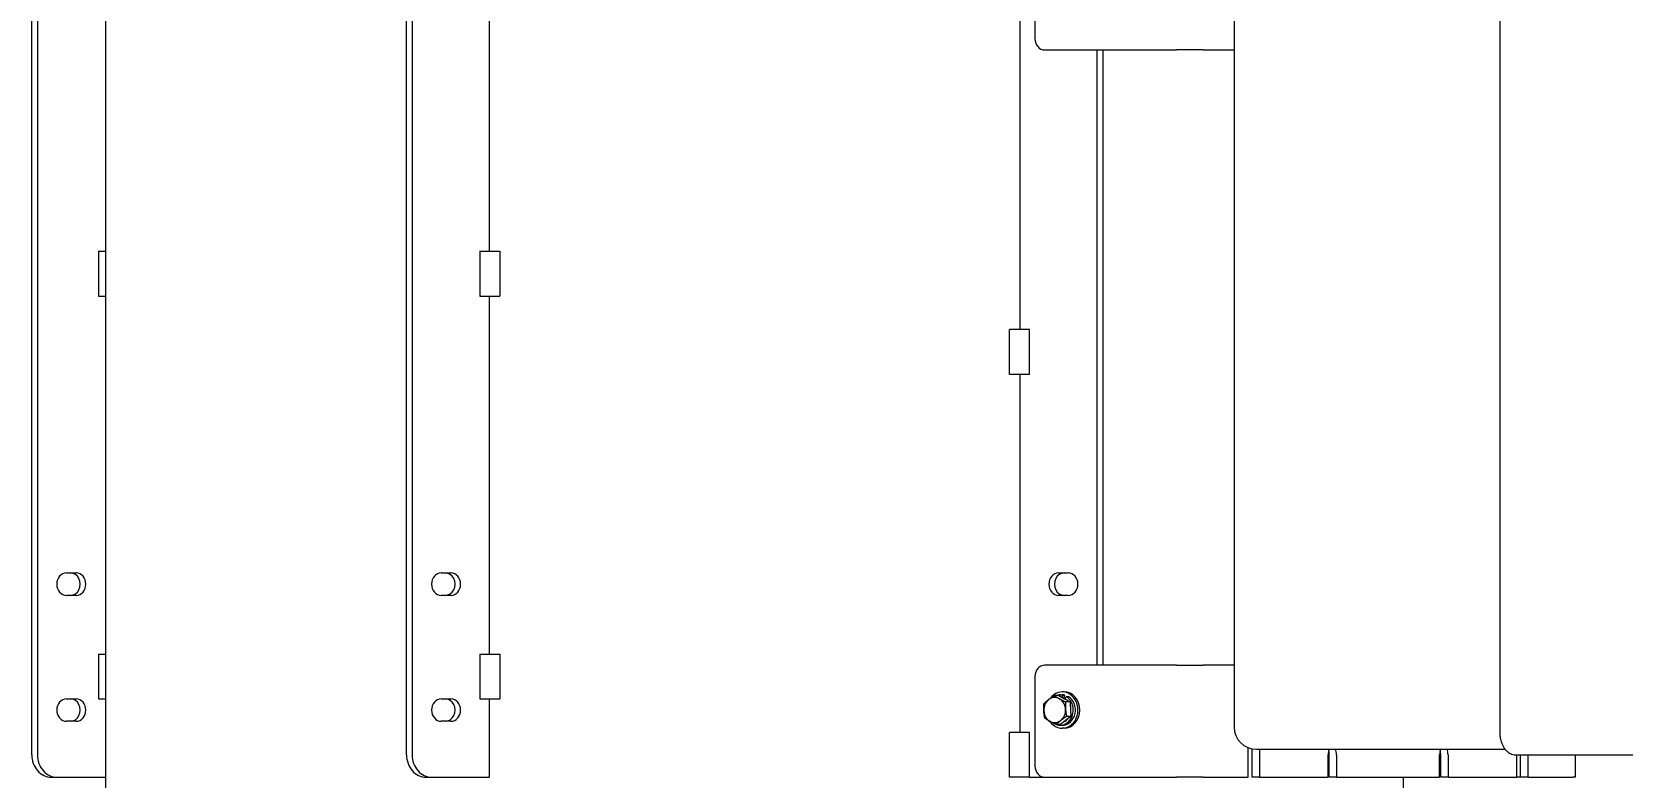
# Model space of a CAD drawing. Header units: inches. Extents: x 12 to 318, y 5 to 204.
# Drawn here: x 128.83 to 164.37, y 57.57 to 74.22 of the extents above; entities that cross this region are included whole.
import ezdxf

# ---------------------------------------------------------------- set-up
doc = ezdxf.new("R2010")
doc.units = ezdxf.units.IN
doc.header["$LTSCALE"] = 9.5
doc.header["$MEASUREMENT"] = 0
doc.layers.add('Dimension', color=7, linetype='Continuous', lineweight=25)
doc.layers.add('Visible', color=7, linetype='Continuous', lineweight=18)
doc.styles.add('Standard D-E', font='arial.ttf')
doc.dimstyles.new('in [mm] D-E NeptuneBenson', dxfattribs={"dimscale": 9.5, "dimtxt": 0.15, "dimasz": 0.098425, "dimexe": 0.125, "dimexo": 0.063, "dimgap": 0.031496, "dimtad": 0, "dimtih": 1, "dimtoh": 1, "dimdec": 4, "dimzin": 3, "dimdsep": 46, "dimlunit": 5, "dimtxsty": 'Standard D-E', "dimcen": 0.09, "dimdle": 0.393701, "dimclrd": 256, "dimclre": 256, "dimclrt": 256, "dimadec": 1, "dimazin": 1, "dimtfac": 1, "dimtofl": 0, "dimtmove": 0, "dimatfit": 3, "dimfxl": 1, "dimfrac": 1, "dimtolj": 1, "dimtzin": 4, "dimlwd": -1, "dimlwe": -1, "dimarcsym": 0})

# ---------------------------------------------------------------- blocks, each defined once
blk = doc.blocks.new('*D26')
at = {"layer": 'Defpoints', "color": 0, "transparency": 16777216}
for p in [(158.406, 100.686), (159.811, 27.706), (175.247, 27.706)]:
    blk.add_point(p, dxfattribs=at)
at = {"layer": 'Dimension', "transparency": 16777216}
for p, q in [((159.004, 100.686), (176.434, 100.686)), ((175.247, 99.751), (175.247, 83.467)), ((175.247, 28.641), (175.247, 78.988)), ((160.41, 27.706), (176.434, 27.706))]:
    blk.add_line(p, q, dxfattribs=at)
for points in [[(175.091, 99.751), (175.402, 99.751), (175.247, 100.686)], [(175.091, 28.641), (175.402, 28.641), (175.247, 27.706)]]:
    blk.add_solid(points, dxfattribs=at)
at = {"layer": 'Dimension', "transparency": 16777216, "char_height": 1.425, "attachment_point": 5, "style": 'Standard D-E'}
for s, insert in [('\\A1; 73 in', (175.247, 82.255)), ('\\A1;[1853.7 mm]', (175.247, 80.015))]:
    blk.add_mtext(s, dxfattribs=dict(at, insert=insert))
blk = doc.blocks.new('*D27')
at = {"layer": 'Defpoints', "color": 0, "transparency": 16777216}
for p in [(145.311, 108.566), (184.519, 108.566), (159.811, 27.706)]:
    blk.add_point(p, dxfattribs=at)
at = {"layer": 'Dimension', "transparency": 16777216}
for p, q in [((145.909, 108.566), (185.706, 108.566)), ((184.519, 107.631), (184.519, 71.091)), ((184.519, 28.641), (184.519, 65.182)), ((160.41, 27.706), (185.706, 27.706))]:
    blk.add_line(p, q, dxfattribs=at)
for points in [[(184.363, 107.631), (184.675, 107.631), (184.519, 108.566)], [(184.363, 28.641), (184.675, 28.641), (184.519, 27.706)]]:
    blk.add_solid(points, dxfattribs=at)
at = {"layer": 'Dimension', "transparency": 16777216, "char_height": 1.425, "attachment_point": 5, "style": 'Standard D-E'}
for s, insert in [('\\A1; 80{\\H1x;\\S7#8;} in', (184.519, 69.879)), ('\\A1;[2053.8 mm]', (184.519, 66.924))]:
    blk.add_mtext(s, dxfattribs=dict(at, insert=insert))

msp = doc.modelspace()

# ---------------------------------------------------------------- linework, layer by layer
at = {"layer": 'Visible'}
for p, q in [((128.830364, 58.066313), (128.830364, 86.816313)), ((137.205364, 58.066313), (137.205364, 86.816313)), ((137.330364, 86.816313), (137.330364, 58.066313)), ((128.955364, 85.523371), (128.955364, 58.066313)), ((130.485909, 33.206313), (130.485909, 81.023371)), ((139.062414, 69.316313), (139.062414, 77.316313)), ((151.248667, 76.066313), (151.248667, 74.066313)), ((150.909404, 75.566313), (150.909404, 67.566313)), ((155.698665, 75.191313), (155.698665, 58.691313)), ((161.635843, 75.316313), (161.635843, 58.566313)), ((151.465173, 73.816313), (154.411266, 73.816313)), ((152.641455, 60.066313), (152.641455, 73.816313)), ((152.766455, 73.816313), (152.766455, 60.066313)), ((155.008902, 73.816313), (154.411266, 73.816313)), ((155.008902, 73.816313), (155.698665, 73.816313)), ((130.317708, 69.316313), (130.485909, 69.316313)), ((130.317708, 69.316313), (130.317708, 68.316313)), ((138.845908, 69.316313), (139.291474, 69.316313)), ((138.845908, 69.316313), (138.845908, 68.316313)), ((139.291474, 69.316313), (139.291474, 68.316313)), ((130.317708, 68.316313), (130.485909, 68.316313)), ((138.845908, 68.316313), (139.291474, 68.316313)), ((139.062414, 60.316313), (139.062414, 68.316313)), ((151.125911, 67.566313), (150.680345, 67.566313)), ((150.680345, 66.566313), (150.680345, 67.566313)), ((151.125911, 66.566313), (151.125911, 67.566313)), ((151.125911, 66.566313), (150.680345, 66.566313)), ((150.909404, 66.566313), (150.909404, 58.566313)), ((129.604883, 62.128813), (129.821389, 62.128813)), ((137.979883, 62.128813), (138.196389, 62.128813)), ((151.77543, 62.128813), (151.991936, 62.128813)), ((129.821389, 61.628813), (129.604883, 61.628813)), ((138.196389, 61.628813), (137.979883, 61.628813)), ((151.991936, 61.628813), (151.77543, 61.628813)), ((130.317708, 60.316313), (130.485909, 60.316313)), ((130.317708, 60.316313), (130.317708, 59.316313)), ((138.845908, 60.316313), (139.291474, 60.316313)), ((138.845908, 60.316313), (138.845908, 59.316313)), ((139.291474, 60.316313), (139.291474, 59.316313)), ((154.411266, 60.066313), (151.465173, 60.066313)), ((154.411266, 60.066313), (155.008902, 60.066313)), ((155.698665, 60.066313), (155.008902, 60.066313)), ((151.248667, 59.816313), (151.248667, 57.816313)), ((151.77955, 59.390031), (151.683099, 59.390031)), ((151.77955, 59.390031), (151.905728, 59.318668)), ((151.811186, 59.406313), (151.858186, 59.406313)), ((151.86604, 59.400361), (151.851156, 59.349533)), ((151.898186, 59.472313), (151.858186, 59.472313)), ((151.86604, 59.400361), (151.91304, 59.400361)), ((151.892747, 59.331061), (151.91304, 59.400361)), ((151.926598, 59.313702), (151.943157, 59.370251)), ((151.943157, 59.370251), (151.990157, 59.370251)), ((129.604883, 59.316313), (129.821389, 59.316313)), ((130.317708, 59.316313), (130.485909, 59.316313)), ((137.979883, 59.316313), (138.196389, 59.316313)), ((138.845908, 59.316313), (139.291474, 59.316313)), ((139.062414, 57.566313), (139.062414, 59.316313)), ((151.905728, 59.318668), (152.031905, 59.247306)), ((152.031905, 59.247306), (151.935454, 59.247306)), ((152.031905, 59.247306), (152.041472, 59.085447)), ((152.041472, 59.085447), (152.051039, 58.923588)), ((129.821389, 58.816313), (129.604883, 58.816313)), ((138.196389, 58.816313), (137.979883, 58.816313)), ((151.817818, 58.742595), (151.721367, 58.742595)), ((151.811186, 58.726313), (151.858186, 58.726313)), ((151.934429, 58.833092), (151.817818, 58.742595)), ((151.898186, 58.660313), (151.858186, 58.660313)), ((152.051039, 58.923588), (151.934429, 58.833092)), ((152.051039, 58.923588), (151.954588, 58.923588)), ((151.125911, 58.566313), (150.680345, 58.566313)), ((150.680345, 57.566313), (150.680345, 58.566313)), ((151.125911, 57.566313), (151.125911, 58.566313)), ((156.01558, 57.566313), (156.01558, 58.226039)), ((156.1032, 57.566313), (156.1032, 58.200511)), ((156.198665, 58.191313), (161.75375, 58.191313)), ((156.26558, 58.191313), (156.26558, 57.566313)), ((157.80183, 57.566313), (157.80183, 58.066313)), ((157.82695, 57.566313), (157.82695, 58.066313)), ((157.98933, 58.066313), (157.98933, 57.566313)), ((160.29183, 57.566313), (160.29183, 58.066313)), ((160.31695, 57.566313), (160.31695, 58.066313)), ((160.47933, 58.066313), (160.47933, 57.566313)), ((161.997093, 58.066313), (162.227349, 58.066313)), ((162.01558, 57.566313), (162.01558, 58.066313)), ((162.1032, 57.566313), (162.1032, 58.066313)), ((162.227349, 58.066313), (169.477349, 58.066313)), ((162.26558, 58.066313), (162.26558, 57.566313)), ((163.330871, 57.566313), (163.330871, 58.066313)), ((129.263376, 57.566313), (129.388376, 57.566313)), ((129.388376, 57.566313), (130.485909, 57.566313)), ((137.638376, 57.566313), (137.763376, 57.566313)), ((137.763376, 57.566313), (139.062414, 57.566313)), ((151.125911, 57.566313), (150.680345, 57.566313)), ((151.125911, 57.566313), (151.465173, 57.566313)), ((151.465173, 57.566313), (154.411266, 57.566313)), ((155.008902, 57.566313), (154.411266, 57.566313)), ((155.008902, 57.566313), (156.01558, 57.566313)), ((156.26558, 57.566313), (156.1032, 57.566313)), ((156.26558, 57.566313), (157.80183, 57.566313)), ((157.98933, 57.566313), (157.82695, 57.566313)), ((157.98933, 57.566313), (160.29183, 57.566313)), ((159.485909, 33.206313), (159.485909, 57.566313)), ((160.47933, 57.566313), (160.31695, 57.566313)), ((160.47933, 57.566313), (162.01558, 57.566313)), ((162.1032, 57.566313), (162.01558, 57.566313)), ((162.26558, 57.566313), (162.1032, 57.566313)), ((162.26558, 57.566313), (163.272258, 57.566313)), ((163.330871, 57.566313), (163.272258, 57.566313))]:
    msp.add_line(p, q, dxfattribs=at)
msp.add_arc((156.198665, 58.691313), 0.5, 180, 270, dxfattribs=at)
for centre, major_axis, ratio, start_param, end_param in [((151.465173, 74.066313), (0, -0.25), 0.866025404, 4.71238898, 6.283185307), ((129.604883, 61.878813), (0, -0.25), 0.866025404, 3.141592654, 6.283185307), ((129.696389, 61.878813), (0, -0.25), 0.866025404, 0, 3.141592654), ((129.821389, 61.878813), (0, 0.25), 0.866025404, 3.141592654, 6.283185307), ((137.979883, 61.878813), (0, -0.25), 0.866025404, 3.141592654, 6.283185307), ((138.071389, 61.878813), (0, -0.25), 0.866025404, 0, 3.141592654), ((138.196389, 61.878813), (0, 0.25), 0.866025404, 3.141592654, 6.283185307), ((151.77543, 61.878813), (0, -0.25), 0.866025404, 3.141592654, 6.283185307), ((151.90043, 61.878813), (0, 0.25), 0.866025404, 0, 3.141592654), ((151.991936, 61.878813), (0, 0.25), 0.866025404, 3.141592654, 6.283185307), ((151.465173, 59.816313), (0, 0.25), 0.866025404, 0, 1.570796327), ((151.689684, 59.066313), (0, 0.281), 0.866025404, 5.827731458, 6.874929009), ((151.858186, 59.066313), (0, 0.406), 0.866025404, 2.241855542, 7.16621435), ((151.811186, 59.066313), (0, -0.34), 0.866025404, 5.791957826, 8.960029584), ((151.811186, 59.066313), (0, 0.34), 0.866025404, 6.09579569, 6.593913834), ((151.858186, 59.066313), (0, 0.34), 0.866025404, 6.09579569, 6.283185307), ((151.858186, 59.066313), (0, -0.34), 0.866025404, 0, 2.676844277), ((151.898186, 59.066313), (0, 0.406), 0.866025404, 3.141592654, 6.283185307), ((129.604883, 59.066313), (0, -0.25), 0.866025404, 3.141592654, 6.283185307), ((129.696389, 59.066313), (0, -0.25), 0.866025404, 0, 3.141592654), ((129.821389, 59.066313), (0, 0.25), 0.866025404, 3.141592654, 6.283185307), ((137.979883, 59.066313), (0, -0.25), 0.866025404, 3.141592654, 6.283185307), ((138.071389, 59.066313), (0, -0.25), 0.866025404, 0, 3.141592654), ((138.196389, 59.066313), (0, 0.25), 0.866025404, 3.141592654, 6.283185307), ((151.689684, 59.066313), (0, -0.281), 0.866025404, 3.733336356, 4.780533907), ((151.689684, 59.066313), (0, -0.281), 0.866025404, 4.780533907, 5.827731458), ((151.689684, 59.066313), (0, 0.281), 0.866025404, 4.780533907, 5.827731458), ((151.689684, 59.066313), (0, 0.281), 0.866025404, 3.733336356, 4.780533907), ((151.811186, 59.066313), (0, 0.281), 0.866025404, 5.614736601, 6.040726315), ((151.811186, 59.066313), (0, -0.281), 0.866025404, 1.317387347, 1.960495159), ((151.689684, 59.066313), (0, -0.281), 0.866025404, 5.827731458, 6.874929009), ((151.811186, 59.066313), (0, -0.281), 0.866025404, 0.351765867, 0.831721537), ((129.263376, 58.066313), (0, -0.5), 0.866025404, 4.71238898, 6.283185307), ((129.388376, 58.066313), (0, -0.5), 0.866025404, 4.71238898, 6.283185307), ((137.638376, 58.066313), (0, -0.5), 0.866025404, 4.71238898, 6.283185307), ((137.763376, 58.066313), (0, -0.5), 0.866025404, 4.71238898, 6.283185307), ((157.89558, 58.066313), (0, 0.1875), 0.5, 0.841068671, 1.570796327), ((157.7332, 58.066313), (0, 0.1875), 0.5, 4.71238898, 5.235987756), ((157.89558, 58.066313), (0, -0.1875), 0.5, 1.570796327, 2.300523983), ((160.38558, 58.066313), (0, 0.1875), 0.5, 0.841068671, 1.570796327), ((160.2232, 58.066313), (0, 0.1875), 0.5, 4.71238898, 5.235987756), ((160.38558, 58.066313), (0, -0.1875), 0.5, 1.570796327, 2.300523983), ((151.465173, 57.816313), (0, -0.25), 0.866025404, 4.71238898, 6.283185307)]:
    msp.add_ellipse(centre, major_axis=major_axis, ratio=ratio, start_param=start_param, end_param=end_param, dxfattribs=at)
for points in [[(151.55394, 59.299535), (151.608059, 59.341534), (151.683099, 59.390031)], [(151.683099, 59.390031), (151.738169, 59.351788), (151.796728, 59.318668)], [(151.446896, 59.047179), (151.442456, 59.122298), (151.449878, 59.209038)], [(151.469012, 58.88532), (151.451336, 58.97206), (151.446896, 59.047179)], [(151.449878, 59.209038), (151.49982, 59.257535), (151.55394, 59.299535)], [(151.796728, 59.318668), (151.855287, 59.285549), (151.935454, 59.247306)], [(151.935454, 59.247306), (151.928032, 59.160566), (151.932472, 59.085447)], [(151.932472, 59.085447), (151.936912, 59.010328), (151.954588, 58.923588)], [(151.58264, 58.813958), (151.524081, 58.847077), (151.469012, 58.88532)], [(151.721367, 58.742595), (151.6412, 58.780838), (151.58264, 58.813958)], [(151.825429, 58.833092), (151.77131, 58.791092), (151.721367, 58.742595)], [(151.954588, 58.923588), (151.879548, 58.875091), (151.825429, 58.833092)]]:
    msp.add_rational_spline(points, [1, 1.0379548493, 1], degree=2, dxfattribs=at)
for points, knots in [([(161.635843, 58.566313), (161.635843, 58.549471), (161.636409, 58.53263), (161.638687, 58.499021), (161.640399, 58.482255), (161.64501, 58.448863), (161.647909, 58.432237), (161.654981, 58.399171), (161.659153, 58.38273), (161.668924, 58.350051), (161.674521, 58.333813), (161.680962, 58.317675)], [3.1415926536, 3.1415926536, 3.1415926536, 3.1415926536, 3.2763275777, 3.2763275777, 3.4110625019, 3.4110625019, 3.545797426, 3.545797426, 3.6805323501, 3.6805323501, 3.8152672743, 3.8152672743, 3.8152672743, 3.8152672743]), ([(161.680962, 58.317675), (161.689359, 58.296636), (161.699002, 58.276114), (161.721232, 58.23622), (161.733795, 58.216844), (161.763049, 58.179216), (161.779678, 58.160925), (161.820232, 58.125704), (161.844068, 58.10854), (161.905723, 58.079658), (161.943866, 58.067229), (161.993763, 58.066328), (161.995423, 58.066313), (161.997093, 58.066313)], [4.7193332279, 4.7193332279, 4.7193332279, 4.7193332279, 4.8337515133, 4.8337515133, 4.9481697987, 4.9481697987, 5.0625880841, 5.0625880841, 5.1770063695, 5.1770063695, 5.287642001, 5.287642001, 5.2914246549, 5.2914246549, 5.2914246549, 5.2914246549])]:
    msp.add_open_spline(points, degree=3, knots=knots, dxfattribs=at)

# ---------------------------------------------------------------- dimensions: what is measured, and where the dimension line sits
at = {"layer": 'Dimension'}
for base, p1, p2, text, picture, middle in [((184.518818, 108.566317), (159.811147, 27.706313), (145.310669, 108.566317), ' <> in\\X[2053.8 mm]', '*D27', (184.518818, 68.136315)), ((175.246572, 27.706313), (158.405909, 100.686313), (159.811147, 27.706313), ' <> in\\X[1853.7 mm]', '*D26', (175.246572, 81.227514))]:
    dim = msp.add_linear_dim(base=base, p1=p1, p2=p2, angle=90, text=text, dimstyle='in [mm] D-E NeptuneBenson', override={"dimgap": 0.031496, "dimdec": 4, "dimpost": '', "dimtol": 0, "dimlim": 0, "dimtp": 0, "dimtm": 0, "dimtdec": 2, "dimatfit": 1}, dxfattribs=at)
    dim.commit()
    dim.dimension.update_dxf_attribs({"geometry": picture, "text_midpoint": middle, "dimtype": 160})

doc.saveas('drawing.dxf')
